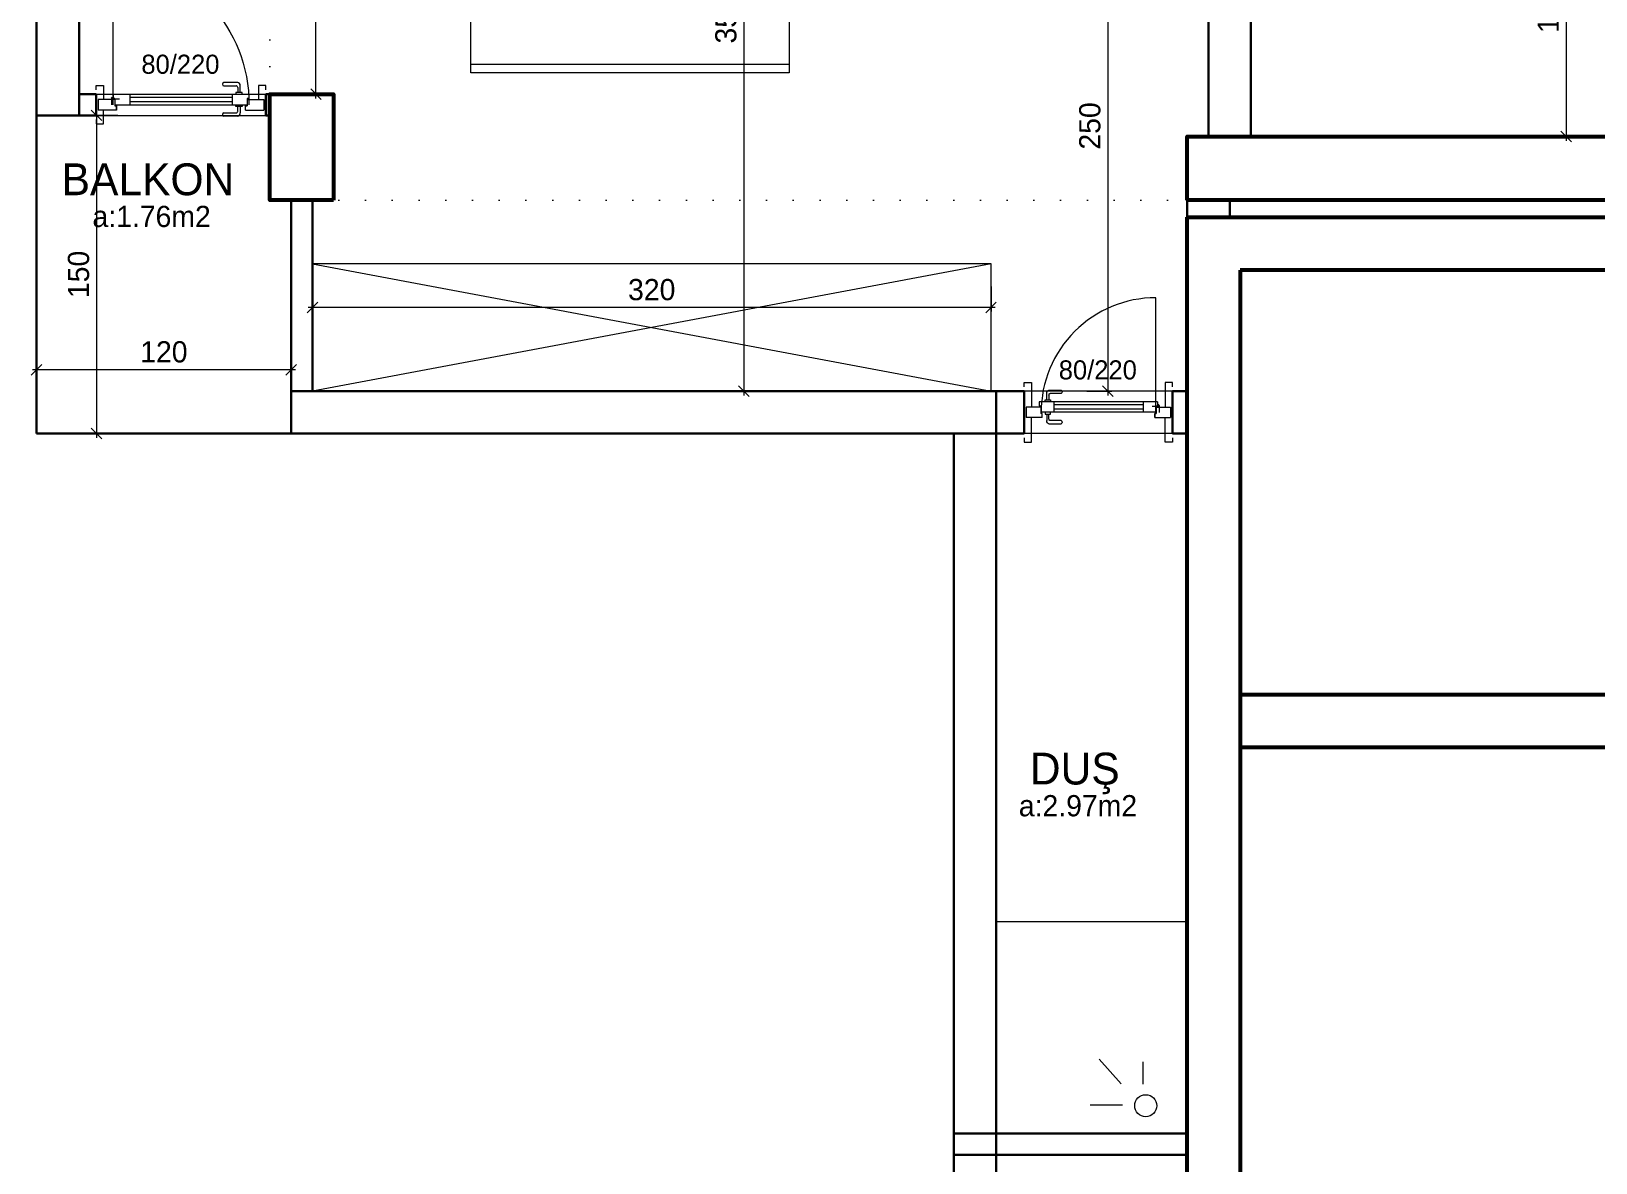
# Model space of a CAD drawing. Header units: centimetres. Extents: x 562865 to 1310255, y -148070 to 32737.
# Drawn here: x 591684 to 592421, y -16604 to -16070 of the extents above; entities that cross this region are included whole.
import ezdxf
from ezdxf.enums import TextEntityAlignment as Align

# ---------------------------------------------------------------- set-up
doc = ezdxf.new("R2010")
doc.units = ezdxf.units.CM
doc.header["$LTSCALE"] = 2.5
doc.linetypes.add('DOT', pattern=[0.25, 0, -0.25])
doc.layers.get('0').update_dxf_attribs({"color": 86})
for name, color, linetype, lineweight in [('ADAKENARI', 18, 'Continuous', 5), ('DUVAR', 4, 'Continuous', 30), ('duvar-kesim', 7, 'Continuous', 0), ('iç ölçü', 106, 'Continuous', 18), ('kapi', 9, 'Continuous', 0), ('kolon', 1, 'Continuous', 53)]:
    doc.layers.add(name, color=color, linetype=linetype, lineweight=lineweight)
for name, color, linetype in [('alan', 7, 'Continuous'), ('kapi-yazi', 7, 'Continuous'), ('mahal', 7, 'Continuous')]:
    doc.layers.add(name, color=color, linetype=linetype)
doc.styles.add('PINAR', font='comic.ttf')
doc.dimstyles.new('TEMİZ ÖLÇÜ', dxfattribs={"dimtxt": 10, "dimasz": 5, "dimexe": 1.8, "dimexo": 0.625, "dimgap": 3, "dimtad": 1, "dimdec": 0, "dimrnd": 0.5, "dimzin": 1, "dimdsep": 46, "dimtxsty": 'PINAR', "dimblk": 'OBLIQUE', "dimcen": 0.9, "dimdle": 2, "dimclrd": 256, "dimclre": 256, "dimclrt": 7, "dimadec": 0, "dimazin": 0, "dimtfac": 1, "dimtdec": 0, "dimtofl": 0, "dimtmove": 2, "dimatfit": 2, "dimfxl": 10, "dimfxlon": 1, "dimlwd": -1, "dimlwe": -1, "dimarcsym": 0})

# ---------------------------------------------------------------- blocks, each defined once
blk = doc.blocks.new('_Oblique')
at = {"color": 0, "linetype": 'ByBlock', "lineweight": -2}
blk.add_line((-0.5, -0.5), (0.5, 0.5), dxfattribs=at)
blk = doc.blocks.new('*D703')
at = {"layer": 'Defpoints', "color": 0}
for p in [(592057.03, -15889.97), (592019.67, -16239.97), (592037.03, -16239.97)]:
    blk.add_point(p, dxfattribs=at)
at = {"layer": 'iç ölçü'}
for p, q in [((592019.67, -15887.97), (592019.67, -16241.97)), ((592029.67, -15889.97), (592017.87, -15889.97)), ((592029.67, -16239.97), (592017.87, -16239.97))]:
    blk.add_line(p, q, dxfattribs=at)
at = {"layer": 'iç ölçü', "linetype": 'ByBlock', "xscale": 5, "yscale": 5, "zscale": 5}
for p, rotation in [((592019.67, -15889.97), 90), ((592019.67, -16239.97), 270)]:
    blk.add_blockref('_Oblique', p, dxfattribs=dict(at, rotation=rotation))
at = {"layer": 'iç ölçü', "color": 7, "insert": (592011.2, -16064.97), "char_height": 10, "attachment_point": 5, "rotation": 90, "style": 'PINAR'}
blk.add_mtext('350', dxfattribs=at)
blk = doc.blocks.new('*D697')
at = {"layer": 'Defpoints', "color": 0}
for p in [(592156.11, -15989.97), (592136.11, -16239.97), (592191.2, -16239.97)]:
    blk.add_point(p, dxfattribs=at)
at = {"layer": 'iç ölçü'}
for p, q in [((592181.2, -15989.97), (592193, -15989.97)), ((592191.2, -15987.97), (592191.2, -16241.97)), ((592181.2, -16239.97), (592193, -16239.97))]:
    blk.add_line(p, q, dxfattribs=at)
at = {"layer": 'iç ölçü', "linetype": 'ByBlock', "xscale": 5, "yscale": 5, "zscale": 5}
for p, rotation in [((592191.2, -15989.97), 90), ((592191.2, -16239.97), 270)]:
    blk.add_blockref('_Oblique', p, dxfattribs=dict(at, rotation=rotation))
at = {"layer": 'iç ölçü', "color": 7, "insert": (592182.73, -16114.97), "char_height": 10, "attachment_point": 5, "rotation": 90, "style": 'PINAR'}
blk.add_mtext('250', dxfattribs=at)
blk = doc.blocks.new('*D698')
at = {"layer": 'Defpoints', "color": 0}
for p in [(591686.28, -16183.92), (591806.28, -16183.92), (591686.28, -16229.93)]:
    blk.add_point(p, dxfattribs=at)
at = {"layer": 'iç ölçü'}
for p, q in [((591686.28, -16219.93), (591686.28, -16231.73)), ((591806.28, -16219.93), (591806.28, -16231.73)), ((591808.28, -16229.93), (591684.28, -16229.93))]:
    blk.add_line(p, q, dxfattribs=at)
at = {"layer": 'iç ölçü', "linetype": 'ByBlock', "xscale": 5, "yscale": 5, "zscale": 5, "rotation": 180}
blk.add_blockref('_Oblique', (591686.28, -16229.93), dxfattribs=at)
at = {"layer": 'iç ölçü', "linetype": 'ByBlock', "xscale": 5, "yscale": 5, "zscale": 5}
blk.add_blockref('_Oblique', (591806.28, -16229.93), dxfattribs=at)
at = {"layer": 'iç ölçü', "color": 7, "insert": (591746.28, -16221.52), "char_height": 10, "attachment_point": 5, "style": 'PINAR'}
blk.add_mtext('120', dxfattribs=at)
blk = doc.blocks.new('A$C652E4B45')
for p, q in [((0, 200), (40, 200)), ((0, 165), (0, 200)), ((40, 165), (40, 200)), ((230, 200), (190, 200)), ((190, 165), (190, 200)), ((230, 165), (230, 200)), ((40, 143.16), (40, 196)), ((40, 161), (40, 196)), ((190, 161), (190, 196)), ((0, 165), (40, 165)), ((230, 165), (190, 165)), ((40, 0), (40, 4)), ((189.99, 4), (190, 0)), ((190, 0), (40, 0))]:
    blk.add_line(p, q)
at = {"color": 42}
for p, q in [((2, 161.8), (2, 165)), ((38, 165), (38, 161.8)), ((192, 165), (192, 161.8)), ((228, 161.8), (228, 165)), ((38, 161.8), (2, 161.8)), ((52.14, 124.69), (108.77, 161)), ((189.99, 161), (108.77, 161)), ((189.99, 161), (189.99, 4)), ((192, 161.8), (228, 161.8)), ((52.14, 124.69), (40, 143.15)), ((40, 4), (40, 143.15)), ((190, 4), (40, 4))]:
    blk.add_line(p, q, dxfattribs=at)
blk.add_lwpolyline([(40, 200), (190, 200), (190, 196), (40, 196)], close=True)
for centre, radius, start, end in [((-17.22, 178.48), 72.55, 348.06799, 11.93201), ((81.27, 527.83), 335.48, 265.2981, 274.7019), ((219.43, 178.48), 111.68, 172.28082, 187.71918), ((148.73, 412.86), 221.09, 262.85499, 277.14501), ((39.71, 178.48), 82.89, 349.57411, 10.42589), ((312.08, 178.48), 136.67, 173.69908, 186.30092), ((81.27, -141.41), 306.13, 84.84604, 95.15396), ((148.73, -94.37), 259.31, 83.91241, 96.08759), ((40, 161), 0.005, 180, 270), ((189.99, 161), 0.005, 270, 0), ((40, 143.16), 0.005, 180, 292.0158)]:
    blk.add_arc(centre, radius, start, end)
blk.add_arc((142.49, -110.3), 273.39, 97.08581, 112.0158, dxfattribs=at)
blk = doc.blocks.new('fm-door1')
at = {"linetype": 'Continuous'}
for p, q in [((0, 25), (0, -25)), ((100, 25), (0, 25)), ((79.7, 31.8), (79.7, -0.3)), ((84, 27.6), (127.8, 27.6)), ((90, 50), (910, 50)), ((90, 50), (90, 30)), ((100, 30), (90, 30)), ((100, 30), (100, -5)), ((100, 30), (100, -5)), ((100, 0), (900, 0)), ((190, 50), (190, 0)), ((810, 50), (810, 0)), ((910, 30), (900, 30)), ((900, 30), (900, -5)), ((900, 25), (1000, 25)), ((910, 50), (910, 30)), ((1000, 25), (1000, -25)), ((110, -25), (0, -25)), ((100, -5), (110, -5)), ((110, -5), (100, -5)), ((110, -5), (110, -25)), ((110, -25), (110, -5)), ((890, -25), (890, -5)), ((890, -5), (900, -5)), ((890, -25), (1000, -25))]:
    blk.add_line(p, q, dxfattribs=at)
at = {"color": 8, "linetype": 'Continuous'}
for p, q in [((190, 35), (810, 35)), ((190, 15), (810, 15))]:
    blk.add_line(p, q, dxfattribs=at)
at = {"linetype": 'Continuous'}
for points in [[(857.6, 58.1), (857.6, 88.9, 0.414214), (842.4, 104.1), (758.6, 104.1, 1), (758.6, 88.9), (834.8, 88.9, -0.414214), (842.4, 81.3), (842.4, 58.1)], [(857.6, -8.1), (857.6, -38.9, -0.414214), (842.4, -54.1), (758.6, -54.1, -1), (758.6, -38.9), (834.8, -38.9, 0.414214), (842.4, -31.3), (842.4, -8.1)]]:
    blk.add_lwpolyline(points, format="xyb", dxfattribs=at)
for points in [[(869, 50), (869, 58.1), (831, 58.1), (831, 50)], [(869, 0), (869, -8.1), (831, -8.1), (831, 0)]]:
    blk.add_lwpolyline(points, dxfattribs=at)
blk.add_circle((84, 31.8), 4.26, dxfattribs=at)
blk = doc.blocks.new('*D686')
at = {"layer": 'Defpoints', "color": 0}
for p in [(591817.97, -15889.97), (591826.28, -15889.97), (591826.28, -16099.97)]:
    blk.add_point(p, dxfattribs=at)
at = {"layer": 'iç ölçü'}
for p, q in [((591817.97, -16101.97), (591817.97, -15887.97)), ((591825.66, -15889.97), (591816.17, -15889.97)), ((591825.66, -16099.97), (591816.17, -16099.97))]:
    blk.add_line(p, q, dxfattribs=at)
at = {"layer": 'iç ölçü', "linetype": 'ByBlock', "xscale": 5, "yscale": 5, "zscale": 5}
for p, rotation in [((591817.97, -15889.97), 90), ((591817.97, -16099.97), 270)]:
    blk.add_blockref('_Oblique', p, dxfattribs=dict(at, rotation=rotation))
at = {"layer": 'iç ölçü', "color": 7, "insert": (591809.57, -15994.97), "char_height": 10, "attachment_point": 5, "rotation": 90, "style": 'PINAR'}
blk.add_mtext('210', dxfattribs=at)
blk = doc.blocks.new('*D699')
at = {"layer": 'Defpoints', "color": 0}
for p in [(591816.28, -16179.97), (592136.11, -16179.97), (591816.28, -16200.61)]:
    blk.add_point(p, dxfattribs=at)
at = {"layer": 'iç ölçü'}
for p, q in [((591816.28, -16190.61), (591816.28, -16202.41)), ((592136.11, -16190.61), (592136.11, -16202.41)), ((592138.11, -16200.61), (591814.28, -16200.61))]:
    blk.add_line(p, q, dxfattribs=at)
at = {"layer": 'iç ölçü', "linetype": 'ByBlock', "xscale": 5, "yscale": 5, "zscale": 5, "rotation": 180}
blk.add_blockref('_Oblique', (591816.28, -16200.61), dxfattribs=at)
at = {"layer": 'iç ölçü', "linetype": 'ByBlock', "xscale": 5, "yscale": 5, "zscale": 5}
blk.add_blockref('_Oblique', (592136.11, -16200.61), dxfattribs=at)
at = {"layer": 'iç ölçü', "color": 7, "insert": (591976.2, -16192.19), "char_height": 10, "attachment_point": 5, "style": 'PINAR'}
blk.add_mtext('320', dxfattribs=at)
blk = doc.blocks.new('*D700')
at = {"layer": 'Defpoints', "color": 0}
for p in [(591754.35, -16109.97), (591714.58, -16259.97), (591754.35, -16259.97)]:
    blk.add_point(p, dxfattribs=at)
at = {"layer": 'iç ölçü'}
for p, q in [((591724.58, -16109.97), (591712.78, -16109.97)), ((591714.58, -16107.97), (591714.58, -16261.97)), ((591724.58, -16259.97), (591712.78, -16259.97))]:
    blk.add_line(p, q, dxfattribs=at)
at = {"layer": 'iç ölçü', "linetype": 'ByBlock', "xscale": 5, "yscale": 5, "zscale": 5}
for p, rotation in [((591714.58, -16109.97), 90), ((591714.58, -16259.97), 270)]:
    blk.add_blockref('_Oblique', p, dxfattribs=dict(at, rotation=rotation))
at = {"layer": 'iç ölçü', "color": 7, "insert": (591706.1, -16184.97), "char_height": 10, "attachment_point": 5, "rotation": 90, "style": 'PINAR'}
blk.add_mtext('150', dxfattribs=at)
blk = doc.blocks.new('*D683')
at = {"layer": 'Defpoints', "color": 0}
for p in [(592399.43, -15999.97), (592399.43, -16119.97), (592407.19, -16119.97)]:
    blk.add_point(p, dxfattribs=at)
at = {"layer": 'iç ölçü'}
for p, q in [((592407.19, -15997.97), (592407.19, -16121.97)), ((592400.06, -15999.97), (592408.99, -15999.97)), ((592400.06, -16119.97), (592408.99, -16119.97))]:
    blk.add_line(p, q, dxfattribs=at)
at = {"layer": 'iç ölçü', "linetype": 'ByBlock', "xscale": 5, "yscale": 5, "zscale": 5}
for p, rotation in [((592407.19, -15999.97), 90), ((592407.19, -16119.97), 270)]:
    blk.add_blockref('_Oblique', p, dxfattribs=dict(at, rotation=rotation))
at = {"layer": 'iç ölçü', "color": 7, "insert": (592398.79, -16059.97), "char_height": 10, "attachment_point": 5, "rotation": 90, "style": 'PINAR'}
blk.add_mtext('120', dxfattribs=at)

msp = doc.modelspace()

# ---------------------------------------------------------------- linework, layer by layer
at = {"layer": 'ADAKENARI', "color": 2, "linetype": 'DOT', "ltscale": 20}
for points in [[(593050.93, -15172.25), (593050.93, -16149.97), (591796.28, -16149.97), (591796.28, -15172.25)], [(592618.61, -16157.97), (592618.61, -17041.97), (592228.61, -17041.97), (592228.61, -16157.97)]]:
    msp.add_lwpolyline(points, close=True, dxfattribs=at)
at = {"layer": 'DUVAR'}
for p, q in [((592238.61, -16119.97), (592238.61, -15989.97)), ((592258.61, -16119.97), (592258.61, -15999.97)), ((591686.28, -16259.97), (591686.28, -16059.79)), ((591706.28, -16109.97), (591706.28, -16059.79)), ((591714.35, -16099.97), (591706.28, -16099.97)), ((591714.35, -16109.97), (591714.35, -16099.97)), ((591796.28, -16099.97), (591794.35, -16099.97)), ((591794.35, -16109.97), (591794.35, -16099.97)), ((591714.35, -16109.97), (591686.28, -16109.97)), ((591796.28, -16109.97), (591794.35, -16109.97)), ((591796.28, -16109.97), (591794.35, -16109.97)), ((591806.28, -16149.97), (591806.28, -16259.97)), ((591816.28, -16149.97), (591816.28, -16239.97)), ((592228.61, -16157.97), (592228.61, -16149.97)), ((592248.61, -16157.97), (592248.61, -16149.97)), ((592151.72, -16239.97), (591806.28, -16239.97)), ((592138.61, -16239.97), (592138.61, -16959.97)), ((592151.72, -16259.97), (592151.72, -16239.97)), ((592221.72, -16239.97), (592228.61, -16239.97)), ((592221.72, -16259.97), (592221.72, -16239.97)), ((592151.72, -16259.97), (591686.28, -16259.97)), ((592118.61, -16259.97), (592118.61, -16939.97)), ((592228.61, -16259.97), (592221.72, -16259.97)), ((592118.61, -16589.97), (592228.61, -16589.97)), ((592118.61, -16589.97), (592228.61, -16589.97)), ((592118.61, -16599.97), (592228.61, -16599.97)), ((592118.61, -16599.97), (592228.61, -16599.97))]:
    msp.add_line(p, q, dxfattribs=at)
at = {"layer": 'duvar-kesim'}
for p, q in [((591714.35, -16099.97), (591794.35, -16099.97)), ((591714.35, -16109.97), (591794.35, -16109.97)), ((592221.72, -16239.97), (592151.72, -16239.97)), ((592221.72, -16259.97), (592151.72, -16259.97))]:
    msp.add_line(p, q, dxfattribs=at)
at = {"layer": 'iç ölçü'}
for p, q in [((592136.11, -16179.97), (591816.28, -16179.97)), ((592136.11, -16179.97), (591816.28, -16239.97)), ((591816.28, -16179.97), (592136.11, -16239.97)), ((592136.11, -16239.97), (592136.11, -16179.97)), ((592138.61, -16489.97), (592228.61, -16489.97)), ((592183.61, -16489.97), (592228.61, -16489.97)), ((592197.44, -16566.46), (592187.02, -16554.98)), ((592207.86, -16566.61), (592207.86, -16556.19)), ((592198.04, -16576.57), (592182.79, -16576.57))]:
    msp.add_line(p, q, dxfattribs=at)
msp.add_lwpolyline([(591686.28, -18137.68), (593160.93, -18137.68), (593160.93, -16939.97), (592728.61, -16939.97), (592728.61, -16259.97), (593160.93, -16259.97), (593160.93, -15062.25), (591686.28, -15062.25), (591686.28, -16259.97), (592118.61, -16259.97), (592118.61, -16939.97), (591686.28, -16939.97)], close=True, dxfattribs=at)
msp.add_circle((592209.03, -16576.84), 5.2, dxfattribs=at)
at = {"layer": 'kapi'}
for points in [[(591722.35, -16104.97), (591722.35, -16036.46, -0.399884), (591786.35, -16104.97, -0.414214)], [(592213.72, -16249.97), (592213.72, -16195.97, 0.414214), (592159.72, -16249.97, 0.414214)]]:
    msp.add_lwpolyline(points, format="xyb", dxfattribs=at)
for points in [[(591714.35, -16097.97), (591714.35, -16095.97), (591717.85, -16095.97), (591717.85, -16102.47)], [(591794.35, -16097.97), (591794.35, -16095.97), (591790.85, -16095.97), (591790.85, -16102.47)], [(591714.35, -16111.97), (591714.35, -16113.97), (591717.85, -16113.97), (591717.85, -16107.47)], [(592151.72, -16237.97), (592151.72, -16235.97), (592155.22, -16235.97), (592155.22, -16247.47)], [(592221.72, -16237.97), (592221.72, -16235.97), (592218.22, -16235.97), (592218.22, -16247.47)], [(592151.72, -16261.97), (592151.72, -16263.97), (592155.22, -16263.97), (592155.22, -16252.47)], [(592221.72, -16261.97), (592221.72, -16263.97), (592218.22, -16263.97), (592218.22, -16252.47)]]:
    msp.add_lwpolyline(points, dxfattribs=at)
at = {"layer": 'kolon'}
for p, q in [((592228.61, -16632.97), (592228.61, -16157.97)), ((592228.61, -16157.97), (592468.61, -16157.97)), ((592468.61, -16182.97), (592253.61, -16182.97)), ((592253.61, -16182.97), (592253.61, -16632.97)), ((592253.61, -16382.97), (592468.61, -16382.97)), ((592468.61, -16407.97), (592253.61, -16407.97))]:
    msp.add_line(p, q, dxfattribs=at)
for points in [[(591826.28, -16149.97), (591796.28, -16149.97), (591796.28, -16099.97), (591826.28, -16099.97)], [(592228.61, -16149.97), (592228.61, -16119.97), (592468.61, -16119.97), (592468.61, -16149.97)]]:
    msp.add_lwpolyline(points, close=True, dxfattribs=at)

# ---------------------------------------------------------------- block references
at = {"layer": 'iç ölçü'}
msp.add_blockref('A$C652E4B45', (591851.01, -16089.97), dxfattribs=at)
at = {"layer": 'kapi', "xscale": -0.0779999999795109, "yscale": -0.1, "zscale": 0.07800000000000001, "rotation": 180}
msp.add_blockref('fm-door1', (591715.35, -16104.97), dxfattribs=at)
at = {"layer": 'kapi', "xscale": -0.06799999997019768, "yscale": 0.1, "zscale": 0.068}
msp.add_blockref('fm-door1', (592220.72, -16249.97), dxfattribs=at)

# ---------------------------------------------------------------- texts
at = {"layer": 'alan', "style": 'PINAR'}
for s, p in [('a:1.76m2', (591740.5, -16162.62)), ('a:2.97m2', (592177.09, -16440.42))]:
    msp.add_text(s, height=10, dxfattribs=at).set_placement(p, align=Align.CENTER)
at = {"layer": 'kapi-yazi', "style": 'PINAR'}
msp.add_text('80/220', height=9, rotation=360, dxfattribs=at).set_placement((591754.07, -16085.88), align=Align.MIDDLE_CENTER)
msp.add_text('80/220', height=9, dxfattribs=at).set_placement((592186.44, -16229.97), align=Align.MIDDLE_CENTER)
at = {"layer": 'mahal', "style": 'PINAR'}
for s, p in [('BALKON', (591738.77, -16147.62)), ('DUŞ', (592175.58, -16425.42))]:
    msp.add_text(s, height=15, dxfattribs=at).set_placement(p, align=Align.CENTER)

# ---------------------------------------------------------------- dimensions: what is measured, and where the dimension line sits
at = {"layer": 'iç ölçü'}
for base, p1, p2, angle, picture, middle in [((591817.97, -15889.97), (591826.28, -16099.97), (591826.28, -15889.97), 90, '*D686', (591809.57, -15994.97)), ((592019.67, -16239.97), (592057.03, -15889.97), (592037.03, -16239.97), 90, '*D703', (592011.2, -16064.97)), ((592191.2, -16239.97), (592156.11, -15989.97), (592136.11, -16239.97), 90, '*D697', (592182.73, -16114.97)), ((592407.19, -16119.97), (592399.43, -15999.97), (592399.43, -16119.97), 90, '*D683', (592398.79, -16059.97)), ((591714.58, -16259.97), (591754.35, -16109.97), (591754.35, -16259.97), 90, '*D700', (591706.1, -16184.97)), ((591686.28, -16229.93), (591806.28, -16183.92), (591686.28, -16183.92), 180, '*D698', (591746.28, -16221.52)), ((591816.28, -16200.61), (592136.11, -16179.97), (591816.28, -16179.97), 180, '*D699', (591976.2, -16192.19))]:
    dim = msp.add_linear_dim(base=base, p1=p1, p2=p2, angle=angle, dimstyle='TEMİZ ÖLÇÜ', override={"dimarcsym": 1}, dxfattribs=at)
    dim.commit()
    dim.dimension.update_dxf_attribs({"geometry": picture, "text_midpoint": middle})

doc.saveas('drawing.dxf')
